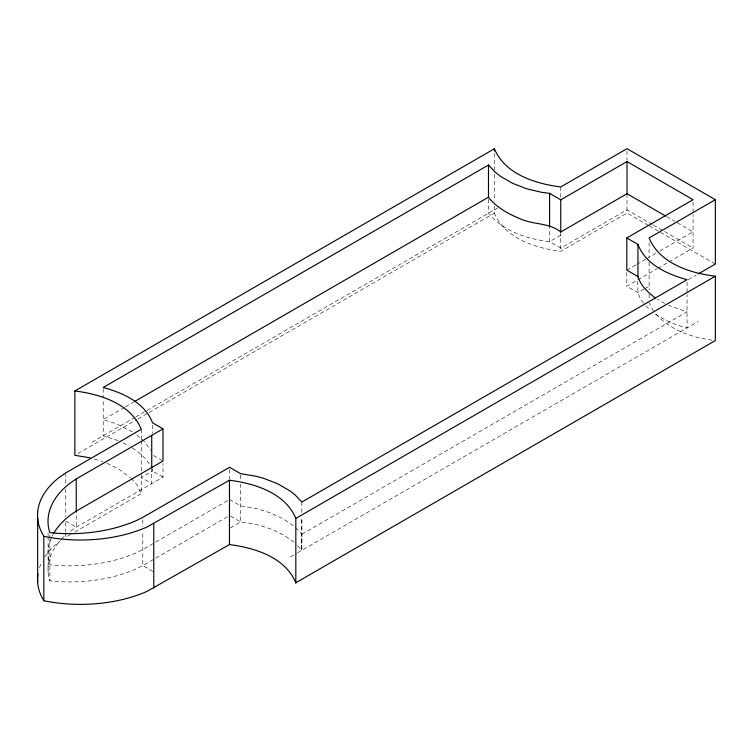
<?xml version="1.0" encoding="UTF-8"?>
<svg xmlns="http://www.w3.org/2000/svg" width="753" height="753" viewBox="0 0 753 753"><rect width="100%" height="100%" fill="white"/><g stroke="black" fill="none" stroke-linecap="round" stroke-linejoin="round"><path stroke-width="0.56" stroke-dasharray="3.77 2.82" d="M295.628 527.608L301.831 534.254L301.727 550.396L301.831 518.158L301.831 550.339L297.087 545.097M70.613 531.044L76.232 527.204L162.996 477.12L162.996 463.33M124.556 407.317L103.208 419.647L116.131 423.704L132.283 431.846M125.572 406.733L133.705 402.036M91.96 442.227L134.721 417.539M135.738 416.955L145.903 411.082M146.92 410.498L497.601 208.026M77.917 453.551L136.98 419.449M137.997 418.866L148.181 412.983M149.198 412.399L494.495 213.043M560.75 235.209L549.605 241.647C527.138 239.059 503.315 231.256 488.481 213.297L488.481 197.201M494.335 212.948C504.877 238.569 535.449 248.095 560.75 251.295L627.004 213.043L648.333 225.354M70.81 534.348L65.775 537.256L65.775 532.663M74.839 532.023L141.282 493.657L141.282 472.978M227.547 500.632L142.806 549.558L136.171 552.806A109.797 63.393 0 0 1 53.99 565.221L49.896 564.759L49.105 562.397A109.797 63.393 0 0 1 51.59 537.426M626.797 270.12L635.833 264.905M636.84 264.331L645.876 259.117M646.874 258.533L655.91 253.319M659.929 250.994L693.061 231.868L675.78 221.9M227.547 516.718L142.806 565.644L136.171 568.891A109.797 63.393 0 0 1 53.99 581.307L49.896 580.845L49.105 578.483A109.797 63.393 0 0 1 60.569 540.127M626.797 272.426L626.797 286.215L636.84 280.417M637.847 279.834L656.917 268.821M657.924 268.247L667.958 262.449M668.965 261.865L693.061 247.963L693.061 214.633M230.399 527.938L240.715 521.989C260.152 524.041 279.674 530.432 294.903 542.998M644.022 289.133L637.951 292.644L626.797 286.215M645.039 288.55L649.095 286.215M688.242 279.692L696.28 275.061M301.831 534.254L687.047 311.846L668.457 305.313M290.583 556.834L296.663 553.323M297.68 552.74L698.2 321.503M712.14 340.168C691.028 337.363 668.956 329.522 654.846 312.853M94.426 458.982L102.813 461.655M118.099 440.637L103.208 435.733L103.208 398.958M106.851 463.217L118.136 468.677L130.504 477.722M664.739 303.459L657.228 299.082M123.003 442.745L129.384 446.096M666.64 216.619L674.763 221.307M652.409 224.488L627.004 209.823L560.75 248.076L549.605 241.647L549.605 225.552M653.425 225.081L663.591 230.945M664.607 231.529L693.061 247.963M649.35 225.938L659.496 231.802M660.513 232.385L715.35 264.049M153.48 455.537L162.036 460.478M229.561 499.465L240.715 505.903L255.992 508.407L270.732 512.962L283.985 519.259L294.903 526.912M162.996 477.12L152.53 471.077L151.165 467.547M230.578 516.134L240.715 521.989L240.715 484.066M65.775 521.17L76.232 527.204L76.232 511.118M152.793 571.405L142.806 565.644L142.806 531.166M655.289 313.945C664.908 320.505 675.78 325.108 687.047 327.931L687.047 294.611M132.283 447.941C139.794 452.609 146.666 458.756 150.826 466.662M136.895 435.018L144.661 441.842L150.826 450.576M645.82 305.803L650.178 309.982M131.229 478.419L136.933 484.838L141.282 493.657M643.702 303.205C636.887 296.39 637.462 286.601 637.951 277.706M653.435 311.121L649.434 303.186M693.061 201.992L693.061 213.485M687.047 281.97L687.047 293.463M649.095 242.541L649.095 257.488M649.095 262.082L649.095 289.66M649.095 294.254L649.095 298.856M627.004 151.033L627.004 160.389M627.004 193.737L627.004 213.043M560.75 186.942L560.75 197.286M560.75 231.99L560.75 251.295M494.392 153.433L494.392 169.811M494.392 174.489L494.392 201.399M494.392 206.077L494.392 213.099M301.831 502.072L301.831 512.417M240.715 474.87L240.715 479.473M229.561 469.59L229.561 478.786M152.53 425.116L152.53 433.154M152.53 468.78L152.53 471.077L141.282 477.571L151.739 483.614L151.739 469.825M142.806 519.674L142.806 526.573M141.282 429.304L141.282 439.648M141.282 440.797L141.282 471.83M103.208 388.614L103.208 397.81M65.775 472.903L65.775 484.395M65.775 488.989L65.775 516.567M65.775 522.318L65.775 531.505M49.896 534.884L49.896 538.329M49.896 539.477L49.896 580.845M48.107 533.152L48.107 535.449M48.107 536.597L48.107 572.224M39.523 567.658A109.797 63.393 0 0 1 42.102 561.54M44.964 556.721A109.797 63.393 0 0 1 60.146 541.087M61.304 539.336A109.797 63.393 0 0 1 66.104 534.705M52.061 536.418A109.797 63.393 0 0 1 53.096 534.404"/><path stroke-width="1.13" d="M53.661 533.406A109.797 63.393 0 0 1 70.613 514.948L76.232 511.118L162.996 461.034L162.996 428.852L76.232 478.946L70.613 482.777A109.797 63.393 0 0 0 49.105 530.225L49.896 532.587L53.99 533.039A109.797 63.393 0 0 0 136.171 520.624L142.806 517.377L229.561 467.293L240.715 473.722L255.992 476.235L263.494 478.268L277.603 483.737L289.783 490.777L294.903 494.74L301.831 502.072L687.047 279.674C667.638 274.308 645.49 264.604 637.951 244.386L626.797 237.948L626.797 270.12L637.951 276.558C640.737 285.594 647.806 292.465 655.289 297.859M90.144 457.824L74.867 455.311L74.867 390.958L494.392 148.746C505.018 174.263 535.487 183.751 560.75 186.942L627.004 148.689L715.35 199.696L715.35 264.049L698.285 273.904M626.797 237.948L693.061 199.696L627.004 161.566L560.75 199.818L549.605 193.38L541.953 192.392L526.818 188.834L512.718 183.365L500.529 176.334L495.408 172.362L488.481 165.029L103.208 387.466C122.692 392.821 144.953 402.526 152.53 422.81L162.996 428.852M134.721 401.453L488.481 197.201L488.481 165.029M488.481 197.201C496.331 207.329 507.899 213.767 519.579 218.492C532.889 224.968 548.956 222.361 560.75 231.99L627.004 193.737L665.624 216.026M715.35 199.696L649.095 237.948C659.619 263.475 690.077 273.141 715.35 276.2L715.35 340.554L295.722 582.822M295.825 582.766L295.825 518.412L715.35 276.2M74.867 390.958C100.168 394.167 130.73 403.683 141.282 429.304L65.775 472.903L60.146 476.734A109.797 63.393 0 0 0 40.718 530.357L43.834 536.39L54.272 538.188A109.797 63.393 0 0 0 147.155 526.968L229.467 480.216C254.721 483.417 285.199 492.904 295.825 518.412M37.998 573.88A109.797 63.393 0 0 0 43.834 600.743A109.797 63.393 0 0 0 147.155 591.321L229.467 544.57C254.768 547.77 285.331 557.295 295.882 582.916M637.951 244.386L637.951 276.558M627.004 161.566L627.004 193.737M560.75 199.818L560.75 231.99M549.605 193.38L549.605 225.552M494.392 148.746L494.392 151.089M229.467 480.216L229.467 544.57M153.791 523.721L153.791 588.074M151.739 435.347L151.739 467.528M76.232 478.946L76.232 511.118M43.834 536.39L43.834 600.743M37.65 517.913L37.65 582.267"/></g></svg>
